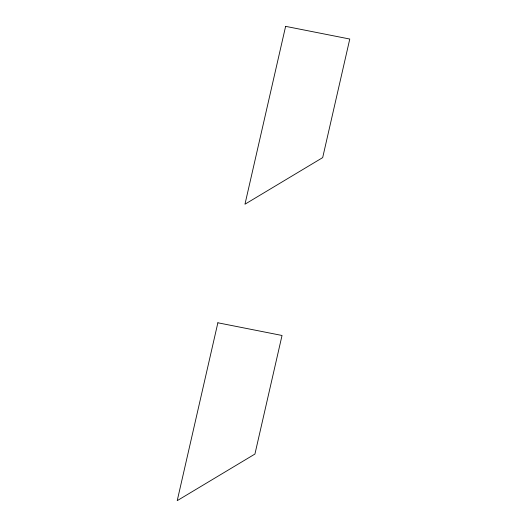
<?xml version="1.0" encoding="UTF-8"?>
<svg xmlns="http://www.w3.org/2000/svg" width="527" height="527" viewBox="0 0 527 527"><rect width="100%" height="100%" fill="white"/><g stroke="black" fill="none" stroke-linecap="round" stroke-linejoin="round"><path stroke-width="0.79" d="M217.868 322.787L177.224 500.65L254.93 454.05L282.031 335.475L217.868 322.787M285.621 26.35L244.969 204.212L322.682 157.613L349.776 39.038L285.621 26.35"/></g></svg>
